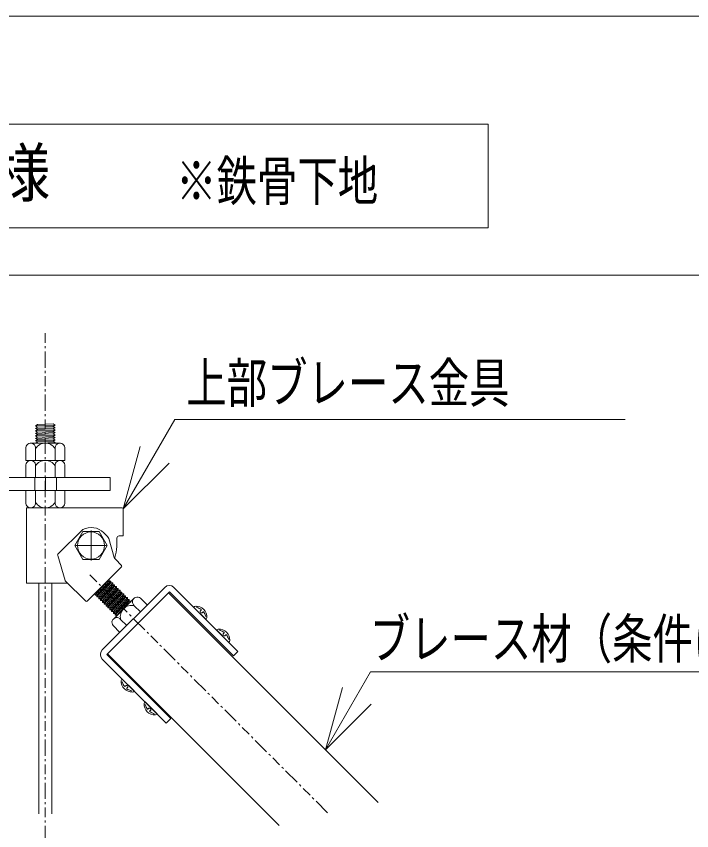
# Model space of a CAD drawing. Units: millimetres, scale not verified. Extents: x -205 to 205, y -142 to 142.
# Drawn here: x -45.87 to -14.52, y 104.72 to 142.5 of the extents above; entities that cross this region are included whole.
import ezdxf
from ezdxf.enums import TextEntityAlignment as Align

# ---------------------------------------------------------------- set-up
doc = ezdxf.new("R2010")
doc.units = ezdxf.units.MM
doc.header["$LTSCALE"] = 0.25
doc.linetypes.add('USER1', pattern=[7.8, 1.8, -0.6, 0.3, -0.6, 3, -0.6, 0.3, -0.6])
for name, color, linetype, lineweight in [('1-1_1-0 断面', 7, 'Continuous', 18), ('1-3_1-2 文字', 7, 'Continuous', 18), ('F-1_F-0 図枠', 7, 'Continuous', 18)]:
    doc.layers.add(name, color=color, linetype=linetype, lineweight=lineweight)
doc.styles.add('ＭＳ ゴシック', font='')
doc.styles.get('ＭＳ ゴシック').set_extended_font_data('MS Gothic')

msp = doc.modelspace()

# ---------------------------------------------------------------- linework, layer by layer
at = {"layer": '1-1_1-0 断面'}
for p, q in [((-51.638, 130.5), (200.6873, 130.5)), ((-45.422, 122.4975), (-45.422, 121.9)), ((-45.197, 122.7), (-43.847, 122.7)), ((-44.972, 122.45), (-44.972, 121.9)), ((-44.072, 122.45), (-44.072, 121.9)), ((-43.622, 122.4975), (-43.622, 121.9)), ((-45.422, 121.9), (-45.197, 121.9)), ((-45.422, 121.6975), (-45.422, 121.1)), ((-45.197, 121.9), (-43.847, 121.9)), ((-44.972, 121.65), (-44.972, 121.1)), ((-44.072, 121.65), (-44.072, 121.1)), ((-43.847, 121.9), (-43.622, 121.9)), ((-43.622, 121.6975), (-43.622, 121.1)), ((-46.8091, 121.1), (-41.5091, 121.1)), ((-45.422, 121.1), (-43.622, 121.1)), ((-45.0091, 121.1), (-45.0091, 120.5)), ((-44.5091, 121.1), (-44.5091, 120.5)), ((-44.5091, 121.1), (-44.5091, 120.5)), ((-44.5091, 121.1), (-44.5091, 120.5)), ((-44.0091, 121.1), (-44.0091, 120.5)), ((-41.5091, 121.1), (-41.5091, 120.5)), ((-41.5091, 121.1), (-41.5091, 120.5)), ((-41.5091, 121.1), (-41.5091, 120.5)), ((-47.4091, 120.5), (-41.5091, 120.5)), ((-45.422, 119.9025), (-45.422, 120.5)), ((-44.972, 119.95), (-44.972, 120.5)), ((-44.072, 119.95), (-44.072, 120.5)), ((-43.622, 119.9025), (-43.622, 120.5)), ((-45.402, 119.7), (-40.952, 119.7)), ((-45.402, 119.7), (-45.402, 116.2)), ((-45.222, 119.7), (-43.822, 119.7)), ((-45.197, 119.7), (-43.847, 119.7)), ((-45.197, 119.7), (-43.847, 119.7)), ((-40.902, 119.65), (-40.902, 118.4)), ((-43.9367, 117.5467), (-42.7866, 118.6968)), ((-42.402, 118.65), (-42.402, 117.25)), ((-41.808, 118.544), (-41.6319, 118.3678)), ((-41.3204, 117.3978), (-41.5815, 118.283)), ((-41.202, 118.3), (-41.202, 117.9)), ((-41.102, 118.4), (-40.902, 118.4)), ((-43.102, 117.95), (-41.702, 117.95)), ((-43.9493, 117.4973), (-43.6077, 116.3359)), ((-41.3139, 117.3792), (-41.302, 117.4)), ((-41.27, 117.313), (-40.9878, 117.0308)), ((-42.5788, 115.3691), (-40.9878, 116.9601)), ((-41.5606, 116.3873), (-42.2111, 115.6519)), ((-41.5606, 116.3873), (-41.5606, 116.3024)), ((-45.402, 116.2), (-43.4804, 116.2)), ((-44.822, 105.5), (-44.822, 116.2)), ((-44.222, 105.5), (-44.222, 116.2)), ((-43.5951, 116.3146), (-42.6495, 115.3691)), ((-41.5606, 116.3024), (-42.1262, 115.6519)), ((-41.4757, 116.3024), (-42.1262, 115.5671)), ((-41.3908, 116.2176), (-42.0414, 115.4822)), ((-41.306, 116.1327), (-41.9565, 115.3973)), ((-38.9774, 116.0103), (-41.8765, 113.1112)), ((-41.2211, 116.0479), (-41.8717, 115.3125)), ((-41.1363, 115.963), (-41.7868, 115.2276)), ((-41.0514, 115.8782), (-41.702, 115.1428)), ((-38.7653, 115.7982), (-41.6644, 112.8991)), ((-40.9666, 115.7933), (-41.6171, 115.0579)), ((-40.8817, 115.7085), (-41.5323, 114.9731)), ((-40.7969, 115.6236), (-41.4474, 114.8882)), ((-38.8006, 115.7628), (-29.0681, 106.0303)), ((-38.7653, 115.7982), (-35.7954, 112.8283)), ((-41.3639, 114.5431), (-40.4093, 115.4977)), ((-40.712, 115.5388), (-41.3626, 114.8034)), ((-40.6272, 115.4539), (-41.2777, 114.7185)), ((-40.5423, 115.3691), (-40.5761, 115.3309)), ((-40.107, 115.5136), (-39.7906, 115.1972)), ((-40.3916, 115.1618), (-40.1088, 114.879)), ((-37.0756, 114.5328), (-37.6254, 115.0826)), ((-37.3315, 114.9116), (-37.284, 114.9592)), ((-37.2466, 114.8268), (-37.1991, 114.8743)), ((-41.1929, 114.7185), (-41.1929, 114.7141)), ((-41.028, 114.5254), (-40.7452, 114.2426)), ((-41.3798, 114.2408), (-41.0634, 113.9244)), ((-36.0149, 113.4722), (-36.5648, 114.0219)), ((-36.2708, 113.851), (-36.2233, 113.8985)), ((-36.186, 113.7661), (-36.1384, 113.8136)), ((-41.8765, 112.6869), (-38.9067, 109.7171)), ((-41.6644, 112.8991), (-38.6946, 109.9292)), ((-41.6291, 112.9344), (-33.6643, 104.9697)), ((-40.399, 111.2094), (-40.9488, 111.7592)), ((-40.7778, 111.4653), (-40.8254, 111.4177)), ((-40.693, 111.3804), (-40.7405, 111.3329)), ((-39.3384, 110.1487), (-39.8881, 110.6986)), ((-39.7172, 110.4046), (-39.7647, 110.3571)), ((-39.6323, 110.3198), (-39.6799, 110.2722)), ((-38.6946, 109.9292), (-38.9067, 109.7171))]:
    msp.add_line(p, q, dxfattribs=at)
at = {"layer": '1-1_1-0 断面', "color": 4, "linetype": 'USER1'}
for p, q in [((-44.522, 127.8006), (-44.522, 39.0702)), ((-42.454, 116.5878), (-31.3662, 105.5))]:
    msp.add_line(p, q, dxfattribs=at)
at = {"layer": '1-1_1-0 断面', "color": 4}
for p, q in [((-44.152, 123.5904), (-44.892, 123.5603)), ((-44.072, 123.5333), (-44.152, 123.5904)), ((-44.072, 123.5333), (-44.152, 123.4754)), ((-44.972, 123.4967), (-44.892, 123.4453)), ((-44.972, 123.3817), (-44.892, 123.3303)), ((-44.972, 123.2667), (-44.892, 123.2153)), ((-44.972, 123.1517), (-44.892, 123.1003)), ((-44.152, 123.4754), (-44.892, 123.4453)), ((-44.152, 123.3604), (-44.892, 123.3303)), ((-44.152, 123.2454), (-44.892, 123.2153)), ((-44.072, 123.4183), (-44.152, 123.4754)), ((-44.072, 123.4183), (-44.152, 123.3604)), ((-44.072, 123.3033), (-44.152, 123.3604)), ((-44.072, 123.3033), (-44.152, 123.2454)), ((-44.072, 123.1883), (-44.152, 123.2454)), ((-44.072, 123.1883), (-44.152, 123.1304)), ((-44.972, 123.0367), (-44.892, 122.9853)), ((-44.972, 122.9217), (-44.892, 122.8703)), ((-44.972, 122.8067), (-44.892, 122.7553)), ((-44.152, 123.1304), (-44.892, 123.1003)), ((-44.152, 123.0154), (-44.892, 122.9853)), ((-44.152, 122.9004), (-44.892, 122.8703)), ((-44.152, 122.7854), (-44.892, 122.7553)), ((-44.072, 123.0733), (-44.152, 123.1304)), ((-44.072, 123.0733), (-44.152, 123.0154)), ((-44.072, 122.9583), (-44.152, 123.0154)), ((-44.072, 122.9583), (-44.152, 122.9004)), ((-44.072, 122.8433), (-44.152, 122.9004)), ((-44.072, 122.8433), (-44.152, 122.7854)), ((-44.072, 122.7283), (-44.152, 122.7854)), ((-44.9616, 122.7), (-44.892, 122.7553)), ((-44.072, 122.7283), (-44.7684, 122.7)), ((-44.072, 122.7283), (-44.111, 122.7))]:
    msp.add_line(p, q, dxfattribs=at)
for points in [[(-44.072, 123.5333), (-44.972, 123.4967), (-44.892, 123.5603)], [(-44.072, 123.4183), (-44.972, 123.3817), (-44.892, 123.4453)], [(-44.072, 123.3033), (-44.972, 123.2667), (-44.892, 123.3303)], [(-44.072, 123.1883), (-44.972, 123.1517), (-44.892, 123.2153)], [(-44.072, 123.0733), (-44.972, 123.0367), (-44.892, 123.1003)], [(-44.072, 122.9583), (-44.972, 122.9217), (-44.892, 122.9853)], [(-44.072, 122.8433), (-44.972, 122.8067), (-44.892, 122.8703)]]:
    msp.add_lwpolyline(points, dxfattribs=at)
at = {"layer": '1-1_1-0 断面'}
msp.add_lwpolyline([(-42.7773, 118.6), (-43.1526, 117.95), (-42.7773, 117.3), (-42.0267, 117.3), (-41.6515, 117.95), (-42.0267, 118.6)], close=True, dxfattribs=at)
for points in [[(-42.0414, 115.5671), (-41.4757, 116.2176), (-41.3908, 116.2176), (-41.3908, 116.1327)], [(-41.9565, 115.4822), (-41.3908, 116.1327), (-41.306, 116.1327), (-41.306, 116.0479)], [(-41.8717, 115.3973), (-41.306, 116.0479), (-41.2211, 116.0479), (-41.2211, 115.963)], [(-41.5606, 116.3024), (-41.4757, 116.3024), (-41.4757, 116.2176)], [(-38.5531, 116.0103), (-35.5833, 113.0405), (-35.7954, 112.8283)], [(-42.2111, 115.7368), (-42.2111, 115.6519), (-42.1262, 115.6519)], [(-42.1262, 115.6519), (-42.1262, 115.5671), (-42.0414, 115.5671)], [(-41.7868, 115.3125), (-41.2211, 115.963), (-41.1363, 115.963), (-41.1363, 115.8782)], [(-41.702, 115.2276), (-41.1363, 115.8782), (-41.0514, 115.8782), (-41.0514, 115.7933)], [(-41.6171, 115.1428), (-41.0514, 115.7933), (-40.9666, 115.7933), (-40.9666, 115.7085)], [(-41.5323, 115.0579), (-40.9666, 115.7085), (-40.8817, 115.7085), (-40.8817, 115.6236)], [(-41.4474, 114.9731), (-40.8817, 115.6236), (-40.7969, 115.6236), (-40.7969, 115.5388)], [(-42.0414, 115.5671), (-42.0414, 115.4822), (-41.9565, 115.4822)], [(-41.9565, 115.4822), (-41.9565, 115.3973), (-41.8717, 115.3973)], [(-41.8717, 115.3973), (-41.8717, 115.3125), (-41.7868, 115.3125)], [(-41.7868, 115.3125), (-41.7868, 115.2276), (-41.702, 115.2276)], [(-41.702, 115.2276), (-41.702, 115.1428), (-41.6171, 115.1428)], [(-41.3626, 114.8882), (-40.7969, 115.5388), (-40.712, 115.5388), (-40.712, 115.4539)], [(-41.2777, 114.8034), (-40.712, 115.4539), (-40.6272, 115.4539), (-40.6272, 115.3691)], [(-41.1929, 114.7185), (-40.6272, 115.3691), (-40.5423, 115.3691), (-40.5423, 115.3647)], [(-41.6171, 115.1428), (-41.6171, 115.0579), (-41.5323, 115.0579)], [(-41.5323, 115.0579), (-41.5323, 114.9731), (-41.4474, 114.9731)], [(-41.4474, 114.9731), (-41.4474, 114.8882), (-41.3626, 114.8882)], [(-41.3626, 114.8882), (-41.3626, 114.8034), (-41.2777, 114.8034)], [(-41.2777, 114.8034), (-41.2777, 114.7185), (-41.1929, 114.7185)]]:
    msp.add_lwpolyline(points, dxfattribs=at)
msp.add_circle((-42.402, 117.95), 0.63, dxfattribs=at)
for centre, radius, start, end in [((-45.197, 122.4737), 0.2263, 353.97439, 173.97475), ((-44.522, 122.17), 0.53, 31.89078, 148.10921), ((-43.847, 122.4737), 0.2263, 6.02525, 186.02559), ((-45.197, 121.6737), 0.2263, 353.97439, 173.97475), ((-44.522, 121.37), 0.53, 31.89078, 148.10921), ((-43.847, 121.6737), 0.2263, 6.02525, 186.02559), ((-45.197, 119.9263), 0.2263, 186.02525, 6.02561), ((-44.522, 120.23), 0.53, 211.89079, 328.10922), ((-43.847, 119.9263), 0.2263, 173.97441, 353.97475), ((-40.952, 119.65), 0.05, 0, 90), ((-42.402, 117.95), 0.84, 45, 117.24721), ((-41.7733, 118.2264), 0.2, 16.43416, 45), ((-41.102, 118.3), 0.1, 90, 180), ((-42.8389, 117.9674), 1.6382, 339.73705, 357.64309), ((-43.9013, 117.5114), 0.05, 135, 196.38954), ((-41.1286, 117.4544), 0.2, 196.43416, 225), ((-41.0231, 116.9954), 0.05, 315, 45), ((-43.5597, 116.35), 0.05, 196.38954, 225), ((-38.7653, 115.7982), 0.3, 45, 135), ((-42.6141, 115.4044), 0.05, 225, 315), ((-40.2493, 115.3377), 0.2263, 51.02525, 231.02559), ((-40.5118, 114.6456), 0.53, 76.89078, 193.10921), ((-37.616, 115.0896), 0.0117, 134.01915, 216.81377), ((-37.5335, 115.007), 0.1284, 98.98254, 135.17889), ((-37.5233, 114.635), 0.4999, 45.00005, 93.47098), ((-37.4463, 115.1047), 0.0431, 139.13432, 229.51186), ((-37.6173, 114.541), 0.5498, 53.33444, 74.92363), ((-37.2638, 114.8945), 0.0699, 165.81576, 284.18434), ((-37.3232, 114.9625), 0.0394, 355.11562, 29.64836), ((-37.1957, 114.835), 0.0394, 60.35175, 94.89621), ((-37.6173, 114.541), 0.5498, 15.07422, 36.66631), ((-37.5233, 114.635), 0.4999, 356.52101, 45.00005), ((-41.2039, 114.3831), 0.2263, 38.97439, 218.97475), ((-37.0536, 114.712), 0.0431, 220.52147, 310.86638), ((-37.0686, 114.5423), 0.0117, 233.61571, 315.97989), ((-37.1512, 114.6247), 0.1284, 314.91063, 350.99127), ((-36.5553, 114.029), 0.0117, 134.01915, 216.81377), ((-36.4729, 113.9464), 0.1284, 98.98254, 135.17889), ((-36.4626, 113.5743), 0.4999, 45.00005, 93.47098), ((-36.3856, 114.044), 0.0431, 139.13432, 229.51186), ((-36.5566, 113.4803), 0.5498, 53.33444, 74.92363), ((-36.2031, 113.8338), 0.0699, 165.81576, 284.18434), ((-36.2626, 113.9019), 0.0394, 355.11562, 29.64836), ((-36.1351, 113.7744), 0.0394, 60.35175, 94.89621), ((-36.5566, 113.4803), 0.5498, 15.07422, 36.66631), ((-36.4626, 113.5743), 0.4999, 356.52101, 45.00005), ((-35.9929, 113.6513), 0.0431, 220.52147, 310.86638), ((-36.008, 113.4816), 0.0117, 233.61571, 315.97989), ((-36.0905, 113.5641), 0.1284, 314.91063, 350.99127), ((-41.6644, 112.8991), 0.3, 135, 225), ((-40.5012, 111.6571), 0.4999, 176.52902, 224.99995), ((-40.8733, 111.6673), 0.1284, 134.82111, 171.01746), ((-40.9709, 111.5801), 0.0431, 40.48814, 130.86568), ((-40.9558, 111.7498), 0.0117, 53.18623, 135.98085), ((-40.4072, 111.7511), 0.5498, 195.07637, 216.66556), ((-40.7607, 111.3975), 0.0699, 345.81566, 104.18424), ((-40.5012, 111.6571), 0.4999, 224.99995, 273.47899), ((-40.8287, 111.457), 0.0394, 240.35164, 274.88438), ((-40.7013, 111.3295), 0.0394, 175.10379, 209.64825), ((-40.4072, 111.7511), 0.5498, 233.33369, 254.92578), ((-40.5782, 111.1874), 0.0431, 319.13362, 49.47853), ((-40.491, 111.285), 0.1284, 279.00873, 315.08937), ((-40.4085, 111.2024), 0.0117, 314.02011, 36.38429), ((-39.8126, 110.6066), 0.1284, 134.82111, 171.01746), ((-39.8952, 110.6891), 0.0117, 53.18623, 135.98085), ((-39.4405, 110.5964), 0.4999, 176.52902, 224.99995), ((-39.9102, 110.5194), 0.0431, 40.48814, 130.86568), ((-39.3465, 110.6904), 0.5498, 195.07637, 216.66556), ((-39.7681, 110.3963), 0.0394, 240.35164, 274.88438), ((-39.7001, 110.3369), 0.0699, 345.81566, 104.18424), ((-39.4405, 110.5964), 0.4999, 224.99995, 273.47899), ((-39.6406, 110.2689), 0.0394, 175.10379, 209.64825), ((-39.3465, 110.6904), 0.5498, 233.33369, 254.92578), ((-39.5175, 110.1267), 0.0431, 319.13362, 49.47853), ((-39.4303, 110.2243), 0.1284, 279.00873, 315.08937), ((-39.3478, 110.1418), 0.0117, 314.02011, 36.38429)]:
    msp.add_arc(centre, radius, start, end, dxfattribs=at)
at = {"layer": '1-3_1-2 文字'}
for p, q in [((-40.902, 119.65), (-38.5055, 123.8009)), ((-17.6035, 123.8009), (-38.5055, 123.8009)), ((-40.902, 119.65), (-40.1256, 122.5478)), ((-40.902, 119.65), (-38.7807, 121.7713)), ((-29.4265, 112.0896), (-31.5131, 108.4753)), ((-29.4265, 112.0896), (11.6831, 112.0896)), ((-31.5131, 108.4753), (-30.7367, 111.3731)), ((-31.5131, 108.4753), (-29.3918, 110.5967))]:
    msp.add_line(p, q, dxfattribs=at)
msp.add_lwpolyline([(-62.2579, 137.5), (-23.9653, 137.5), (-23.9653, 132.6813), (-62.2579, 132.6813)], dxfattribs=at)
at = {"layer": 'F-1_F-0 図枠'}
msp.add_line((205, 142.5), (-205, 142.5), dxfattribs=at)

# ---------------------------------------------------------------- texts
at = {"layer": '1-3_1-2 文字', "style": 'ＭＳ ゴシック'}
for s, height, width, p in [('母屋吊元仕様', 2.199, 0.9, (-60.4869, 133.4822)), ('※鉄骨下地', 1.833, 0.75, (-38.4499, 133.3974)), ('上部ブレース金具', 1.833, 0.75, (-37.9776, 124.0332)), ('ブレース材（条件により材種異なる）', 1.833, 0.75, (-29.4674, 112.167))]:
    msp.add_text(s, height=height, dxfattribs=dict(at, width=width)).set_placement(p, align=Align.BOTTOM_LEFT)

doc.saveas('drawing.dxf')
